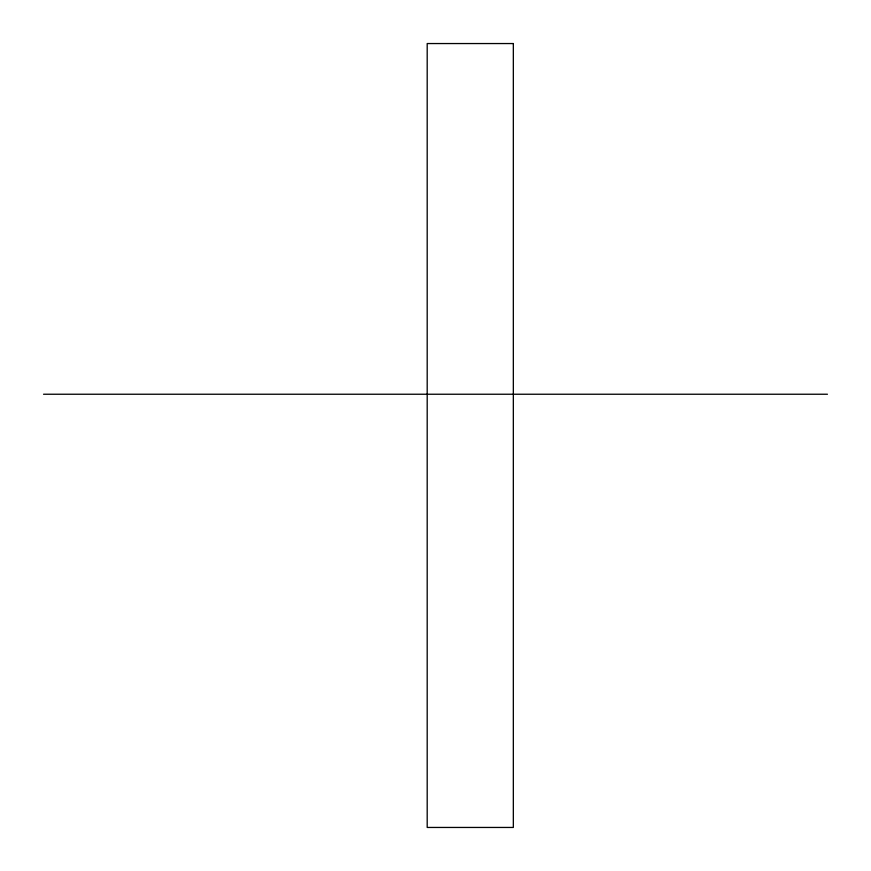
<?xml version="1.0" encoding="UTF-8"?>
<svg xmlns="http://www.w3.org/2000/svg" width="871" height="871" viewBox="0 0 871 871"><rect width="100%" height="100%" fill="white"/><g stroke="black" fill="none" stroke-linecap="round" stroke-linejoin="round"><path stroke-width="1.31" d="M43.55 394.236L827.45 394.236M513.335 43.55L427.193 43.55L427.193 827.45L513.335 827.45L513.335 43.55"/></g></svg>
